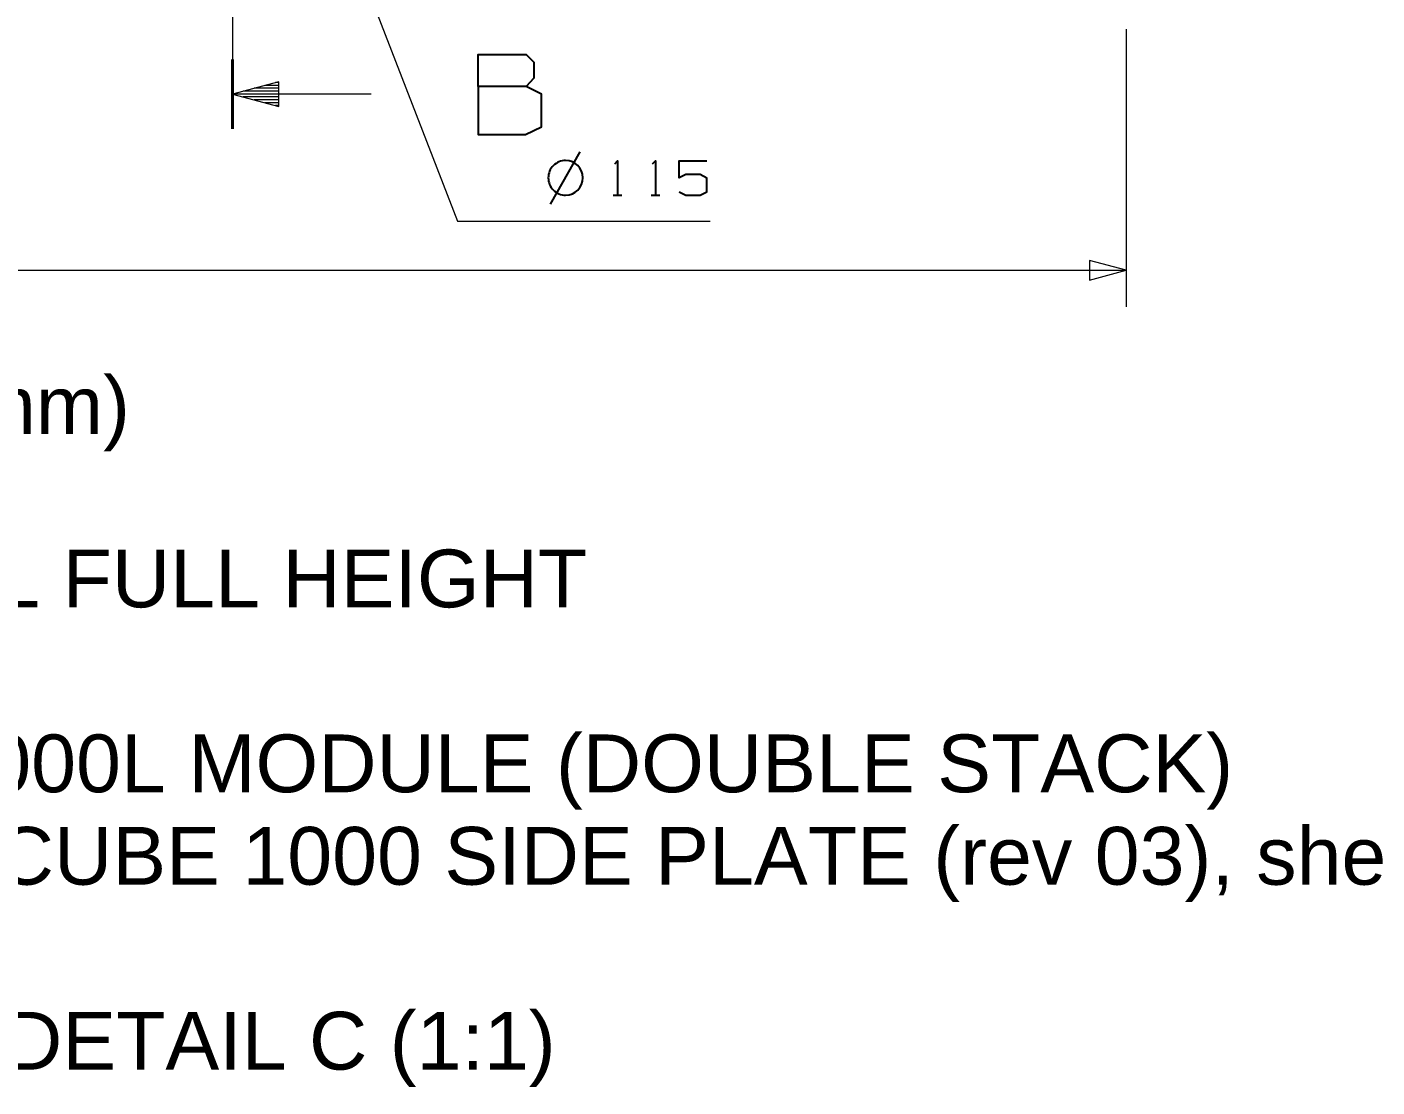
# Model space of a CAD drawing. Header units: millimetres. Extents: x 0 to 1989, y -338 to 950.
# Drawn here: x 734 to 1318, y -338 to 121 of the extents above; entities that cross this region are included whole.
import ezdxf

# ---------------------------------------------------------------- set-up
doc = ezdxf.new("R2010")
doc.units = ezdxf.units.MM
for name, color, linetype in [('DETAIL', 8, 'Continuous'), ('FINE', 9, 'Continuous'), ('OUTLINE', 7, 'Continuous'), ('TITLE', 7, 'Continuous')]:
    doc.layers.add(name, color=color, linetype=linetype)
doc.styles.add('ARIAL', font='arial.ttf')

msp = doc.modelspace()

# ---------------------------------------------------------------- linework, layer by layer
at = {"layer": 'DETAIL', "lineweight": 25}
for p, q in [((960.19, 44.42), (972.95, 67.1)), ((987.31, 48.38), (991.06, 48.38)), ((1003.65, 48.38), (1007.4, 48.38))]:
    msp.add_line(p, q, dxfattribs=at)
for points in [[(928.89, 95.36), (928.89, 109.22), (949.67, 109.22), (952.95, 105.94), (952.95, 99.01), (949.67, 95.36), (928.89, 95.36), (928.89, 74.58), (949.31, 74.58), (956.23, 77.86), (956.23, 92.08), (949.67, 95.36)], [(987.94, 61.97), (989.19, 63.22), (989.19, 48.38)], [(1004.28, 61.97), (1005.53, 63.22), (1005.53, 48.38)], [(1015.78, 49.78), (1018.75, 48.38), (1024.84, 48.38), (1027.81, 49.78), (1027.81, 55.72), (1024.84, 57.28), (1018.75, 57.28), (1015.78, 55.88), (1015.78, 63.22), (1027.81, 63.22)]]:
    msp.add_lwpolyline(points, dxfattribs=at)
msp.add_lwpolyline([(974.19, 55.88, 0.414209), (966.69, 63.38, 0.414218), (959.19, 55.88, 0.414218), (966.69, 48.38, 0.414209)], format="xyb", close=True, dxfattribs=at)
at = {"layer": 'FINE', "lineweight": 9}
for p, q in [((870.37, 164.92), (919.94, 37.13)), ((822.56, 156.47), (822.56, 77.08)), ((1209.21, 120.14), (1209.21, 0)), ((842.56, 94.58), (831.89, 94.58)), ((842.56, 95.83), (836.56, 95.83)), ((842.56, 97.08), (841.22, 97.08)), ((842.56, 97.08), (841.22, 97.08)), ((842.56, 92.08), (822.56, 92.08)), ((842.56, 92.08), (822.56, 92.08)), ((842.56, 93.33), (827.23, 93.33)), ((842.56, 90.83), (827.23, 90.83)), ((842.56, 89.58), (831.89, 89.58)), ((842.56, 88.33), (836.56, 88.33)), ((842.56, 87.08), (841.22, 87.08)), ((842.56, 87.08), (841.22, 87.08)), ((919.94, 37.13), (1029.22, 37.13)), ((62.41, 15.88), (1209.21, 15.88))]:
    msp.add_line(p, q, dxfattribs=at)
msp.add_lwpolyline([(882.56, 92.08), (822.56, 92.08), (842.56, 86.72), (842.56, 97.44), (822.56, 92.08)], dxfattribs=at)
msp.add_lwpolyline([(1209.21, 15.88), (1193.34, 20.13), (1193.34, 11.62)], close=True, dxfattribs=at)
at = {"layer": 'OUTLINE', "lineweight": 40}
msp.add_line((822.56, 107.08), (822.56, 77.08), dxfattribs=at)

# ---------------------------------------------------------------- texts
at = {"layer": 'TITLE', "style": 'ARIAL'}
for s, p in [('FRONT VIEW  (510.0024-03 view, drawn 1:1 mm)', (0, -55)), ('COMPONENT: 1000L MODULE - SIDE PANEL FULL HEIGHT', (0, -130)), ('GENERAL ARRANGEMENT: ATLAN CUBE 1000L MODULE (DOUBLE STACK)', (0, -210)), ('SOURCE: Supplier drawing 510.0024-03 ECOCUBE 1000 SIDE PLATE (rev 03), sheet 2', (0, -250)), ('VIEWS: FRONT VIEW, SECTIONS A-A / B-B, DETAIL C (1:1)', (0, -330))]:
    msp.add_text(s, height=25, dxfattribs=at).set_placement(p)

doc.saveas('drawing.dxf')
